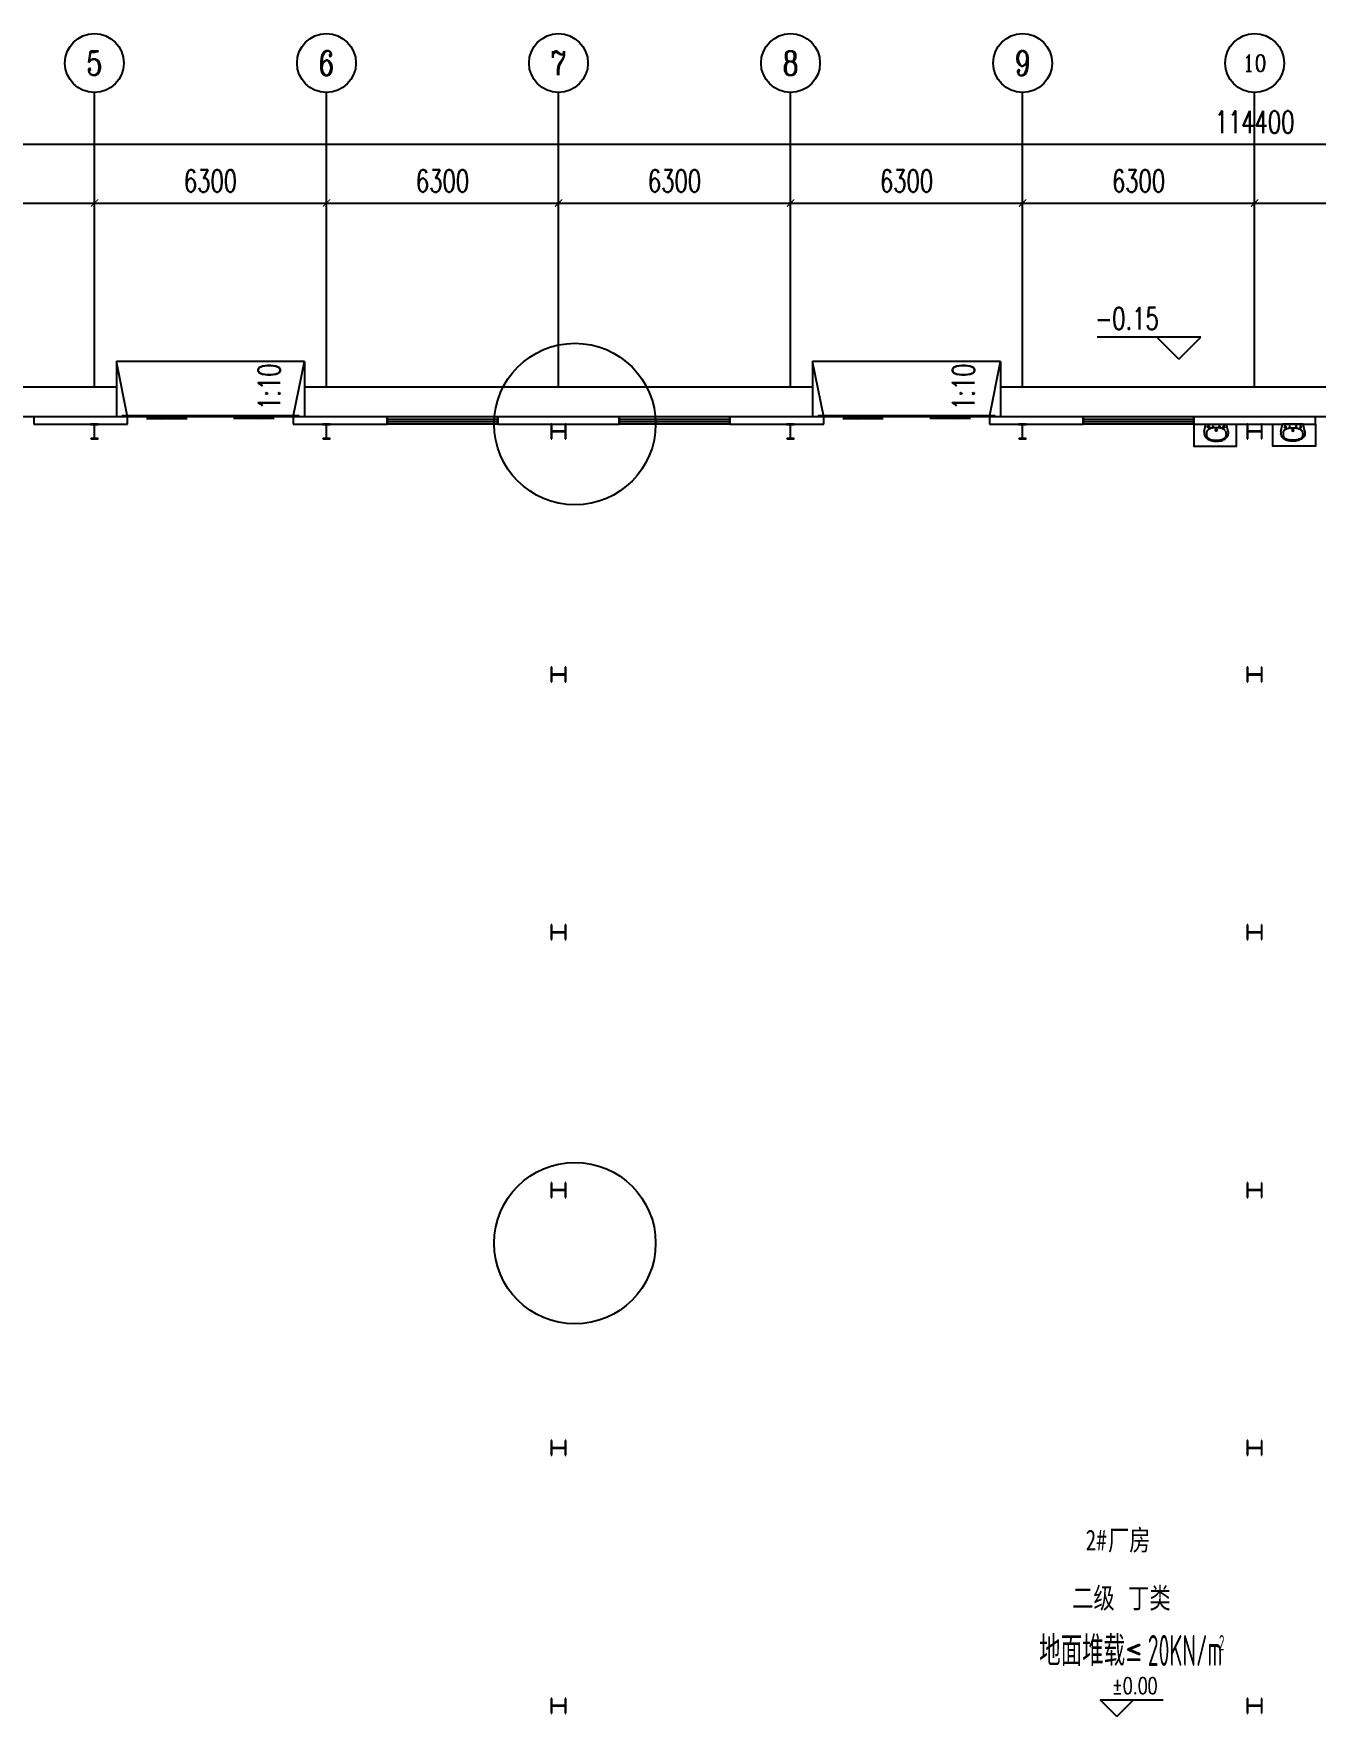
# Model space of a CAD drawing. Extents: x -417156 to 1571408, y 205758 to 1045562.
# Drawn here: x -382706 to -347906, y 250869 to 296558 of the extents above; entities that cross this region are included whole.
import ezdxf
from ezdxf.enums import TextEntityAlignment as Align

# ---------------------------------------------------------------- set-up
doc = ezdxf.new("R2010")
doc.units = 0
doc.header["$LTSCALE"] = 1000
doc.header["$MEASUREMENT"] = 0
doc.layers.get('0').update_dxf_attribs({"linetype": 'CONTINUOUS'})
doc.layers.get('DEFPOINTS').update_dxf_attribs({"linetype": 'CONTINUOUS'})
for name, color, linetype in [('AXIS', 3, 'CONTINUOUS'), ('AXIS_TEXT', 7, 'CONTINUOUS'), ('COLUMN', 99, 'CONTINUOUS'), ('DIM_ELEV', 3, 'CONTINUOUS'), ('DIM_SYMB', 3, 'CONTINUOUS'), ('GROUND', 2, 'CONTINUOUS'), ('PUB_TEXT', 7, 'CONTINUOUS'), ('STAIR', 2, 'CONTINUOUS'), ('WALL', 9, 'CONTINUOUS'), ('WINDOW', 99, 'CONTINUOUS')]:
    doc.layers.add(name, color=color, linetype=linetype)
doc.styles.add('_TCH_AXIS', font='COMPLEX', dxfattribs={"bigfont": 'GBCBIG'})
doc.styles.add('_TCH_DIM', font='SIMPLEX', dxfattribs={"bigfont": 'GBCBIG'})
doc.styles.add('COMPLEX', font='COMPLEX')
doc.styles.add('DIM_FONT', font='SIMPLEX', dxfattribs={"width": 0.7, "bigfont": 'GBCBIG'})
doc.styles.get("Standard").update_dxf_attribs({"font": 'gbenor.shx', "bigfont": 'gbcbig.shx'})
doc.styles.add('图签黑体', font='simhei.ttf', dxfattribs={"width": 0.75})
doc.dimstyles.new('DIMN200', dxfattribs={"dimscale": 2, "dimtxt": 300, "dimasz": 100, "dimexe": 250, "dimexo": 300, "dimgap": 150, "dimtad": 1, "dimdec": 0, "dimzin": 0, "dimtxsty": 'DIM_FONT', "dimblk": 'ARCHTICK', "dimcen": 0.09, "dimclrt": 7, "dimazin": 3, "dimtfac": 1, "dimtdec": 0, "dimtix": 1, "dimtmove": 0, "dimatfit": 3, "dimtolj": 1, "dimtzin": 0})

# ---------------------------------------------------------------- blocks, each defined once
blk = doc.blocks.new('$DORLIB2D$00000130')
at = {"color": 0, "linetype": 'CONTINUOUS'}
for p, q in [((-0.533, 0.66), (-0.533, 0.513)), ((0, 0.66), (-0.533, 0.66)), ((0, 0.513), (0, 0.66)), ((0.533, 0.66), (0, 0.66)), ((0.533, 0.66), (0.533, 0.513)), ((0, 0.513), (-0.533, 0.513)), ((0.533, 0.513), (0, 0.513)), ((-0.385, 0.269), (-0.14, 0.269)), ((-0.385, 0.269), (-0.3, 0.214)), ((-0.3, 0.214), (-0.3, 0.269)), ((0.385, 0.269), (0.14, 0.269)), ((0.3, 0.214), (0.3, 0.269)), ((0.385, 0.269), (0.3, 0.214))]:
    blk.add_line(p, q, dxfattribs=at)
blk = doc.blocks.new('$WINLIB2D$00000001')
for p, q in [((-0.5, 0.5), (0.5, 0.5)), ((-0.5, 0.5), (-0.5, -0.5)), ((0.5, -0.5), (0.5, 0.5)), ((0.5, 0.167), (-0.5, 0.167)), ((0.5, -0.167), (-0.5, -0.167)), ((-0.5, -0.5), (0.5, -0.5))]:
    blk.add_line(p, q)
blk = doc.blocks.new('_AXISO')
blk.add_circle((0, 0), 0.5)
at = {"layer": 'AXIS_TEXT', "style": 'COMPLEX', "width": 1.041667}
blk.add_attdef('A', text='', height=0.56, dxfattribs=at).set_placement((-0.25, -0.28), (0.25, -0.28), align=Align.FIT)
blk = doc.blocks.new('_ARCHTICK')
at = {"color": 0, "linetype": 'BYBLOCK', "const_width": 0.15}
blk.add_lwpolyline([(-0.5, -0.5), (0.5, 0.5)], dxfattribs=at)
blk = doc.blocks.new('*D106')
at = {"layer": 'AXIS', "color": 0}
for p, q in [((237909, 287558), (237909, 294058)), ((352309, 287558), (352309, 294058)), ((237909, 293558), (352309, 293558))]:
    blk.add_line(p, q, dxfattribs=at)
at = {"layer": 'DEFPOINTS', "color": 0}
for p in [(352309, 293558), (237909, 286958), (352309, 286958)]:
    blk.add_point(p, dxfattribs=at)
at = {"layer": 'AXIS', "color": 0, "xscale": 200, "yscale": 200, "zscale": 200, "rotation": 180}
blk.add_blockref('_ARCHTICK', (237909, 293558), dxfattribs=at)
at = {"layer": 'AXIS', "color": 0, "xscale": 200, "yscale": 200, "zscale": 200}
blk.add_blockref('_ARCHTICK', (352309, 293558), dxfattribs=at)
at = {"layer": 'AXIS', "color": 7, "insert": (295109, 294158), "char_height": 600, "attachment_point": 5, "style": 'DIM_FONT'}
blk.add_mtext('\\A1;114400', dxfattribs=at)
blk = doc.blocks.new('*D111')
at = {"layer": 'AXIS', "color": 0}
for p, q in [((257309, 287558), (257309, 292458)), ((263609, 287558), (263609, 292458)), ((257309, 291958), (263609, 291958))]:
    blk.add_line(p, q, dxfattribs=at)
at = {"layer": 'DEFPOINTS', "color": 0}
for p in [(263609, 291958), (257309, 286958), (263609, 286958)]:
    blk.add_point(p, dxfattribs=at)
at = {"layer": 'AXIS', "color": 0, "xscale": 200, "yscale": 200, "zscale": 200, "rotation": 180}
blk.add_blockref('_ARCHTICK', (257309, 291958), dxfattribs=at)
at = {"layer": 'AXIS', "color": 0, "xscale": 200, "yscale": 200, "zscale": 200}
blk.add_blockref('_ARCHTICK', (263609, 291958), dxfattribs=at)
at = {"layer": 'AXIS', "color": 7, "insert": (260459, 292558), "char_height": 600, "attachment_point": 5, "style": 'DIM_FONT'}
blk.add_mtext('\\A1;6300', dxfattribs=at)
blk = doc.blocks.new('*D112')
at = {"layer": 'AXIS', "color": 0}
for p, q in [((263609, 287558), (263609, 292458)), ((269909, 287558), (269909, 292458)), ((263609, 291958), (269909, 291958))]:
    blk.add_line(p, q, dxfattribs=at)
at = {"layer": 'DEFPOINTS', "color": 0}
for p in [(269909, 291958), (263609, 286958), (269909, 286958)]:
    blk.add_point(p, dxfattribs=at)
at = {"layer": 'AXIS', "color": 0, "xscale": 200, "yscale": 200, "zscale": 200, "rotation": 180}
blk.add_blockref('_ARCHTICK', (263609, 291958), dxfattribs=at)
at = {"layer": 'AXIS', "color": 0, "xscale": 200, "yscale": 200, "zscale": 200}
blk.add_blockref('_ARCHTICK', (269909, 291958), dxfattribs=at)
at = {"layer": 'AXIS', "color": 7, "insert": (266759, 292558), "char_height": 600, "attachment_point": 5, "style": 'DIM_FONT'}
blk.add_mtext('\\A1;6300', dxfattribs=at)
blk = doc.blocks.new('*D113')
at = {"layer": 'AXIS', "color": 0}
for p, q in [((269909, 287558), (269909, 292458)), ((276209, 287558), (276209, 292458)), ((269909, 291958), (276209, 291958))]:
    blk.add_line(p, q, dxfattribs=at)
at = {"layer": 'DEFPOINTS', "color": 0}
for p in [(276209, 291958), (269909, 286958), (276209, 286958)]:
    blk.add_point(p, dxfattribs=at)
at = {"layer": 'AXIS', "color": 0, "xscale": 200, "yscale": 200, "zscale": 200, "rotation": 180}
blk.add_blockref('_ARCHTICK', (269909, 291958), dxfattribs=at)
at = {"layer": 'AXIS', "color": 0, "xscale": 200, "yscale": 200, "zscale": 200}
blk.add_blockref('_ARCHTICK', (276209, 291958), dxfattribs=at)
at = {"layer": 'AXIS', "color": 7, "insert": (273059, 292558), "char_height": 600, "attachment_point": 5, "style": 'DIM_FONT'}
blk.add_mtext('\\A1;6300', dxfattribs=at)
blk = doc.blocks.new('*D114')
at = {"layer": 'AXIS', "color": 0}
for p, q in [((276209, 287558), (276209, 292458)), ((282509, 287558), (282509, 292458)), ((276209, 291958), (282509, 291958))]:
    blk.add_line(p, q, dxfattribs=at)
at = {"layer": 'DEFPOINTS', "color": 0}
for p in [(282509, 291958), (276209, 286958), (282509, 286958)]:
    blk.add_point(p, dxfattribs=at)
at = {"layer": 'AXIS', "color": 0, "xscale": 200, "yscale": 200, "zscale": 200, "rotation": 180}
blk.add_blockref('_ARCHTICK', (276209, 291958), dxfattribs=at)
at = {"layer": 'AXIS', "color": 0, "xscale": 200, "yscale": 200, "zscale": 200}
blk.add_blockref('_ARCHTICK', (282509, 291958), dxfattribs=at)
at = {"layer": 'AXIS', "color": 7, "insert": (279359, 292558), "char_height": 600, "attachment_point": 5, "style": 'DIM_FONT'}
blk.add_mtext('\\A1;6300', dxfattribs=at)
blk = doc.blocks.new('*D115')
at = {"layer": 'AXIS', "color": 0}
for p, q in [((282509, 287558), (282509, 292458)), ((288809, 287558), (288809, 292458)), ((282509, 291958), (288809, 291958))]:
    blk.add_line(p, q, dxfattribs=at)
at = {"layer": 'DEFPOINTS', "color": 0}
for p in [(288809, 291958), (282509, 286958), (288809, 286958)]:
    blk.add_point(p, dxfattribs=at)
at = {"layer": 'AXIS', "color": 0, "xscale": 200, "yscale": 200, "zscale": 200, "rotation": 180}
blk.add_blockref('_ARCHTICK', (282509, 291958), dxfattribs=at)
at = {"layer": 'AXIS', "color": 0, "xscale": 200, "yscale": 200, "zscale": 200}
blk.add_blockref('_ARCHTICK', (288809, 291958), dxfattribs=at)
at = {"layer": 'AXIS', "color": 7, "insert": (285659, 292558), "char_height": 600, "attachment_point": 5, "style": 'DIM_FONT'}
blk.add_mtext('\\A1;6300', dxfattribs=at)
blk = doc.blocks.new('*D116')
at = {"layer": 'AXIS', "color": 0}
for p, q in [((288809, 287558), (288809, 292458)), ((295109, 287558), (295109, 292458)), ((288809, 291958), (295109, 291958))]:
    blk.add_line(p, q, dxfattribs=at)
at = {"layer": 'DEFPOINTS', "color": 0}
for p in [(295109, 291958), (288809, 286958), (295109, 286958)]:
    blk.add_point(p, dxfattribs=at)
at = {"layer": 'AXIS', "color": 0, "xscale": 200, "yscale": 200, "zscale": 200, "rotation": 180}
blk.add_blockref('_ARCHTICK', (288809, 291958), dxfattribs=at)
at = {"layer": 'AXIS', "color": 0, "xscale": 200, "yscale": 200, "zscale": 200}
blk.add_blockref('_ARCHTICK', (295109, 291958), dxfattribs=at)
at = {"layer": 'AXIS', "color": 7, "insert": (291959, 292558), "char_height": 600, "attachment_point": 5, "style": 'DIM_FONT'}
blk.add_mtext('\\A1;6300', dxfattribs=at)
blk = doc.blocks.new('*D117')
at = {"layer": 'AXIS', "color": 0}
for p, q in [((295109, 287558), (295109, 292458)), ((301409, 287558), (301409, 292458)), ((295109, 291958), (301409, 291958))]:
    blk.add_line(p, q, dxfattribs=at)
at = {"layer": 'DEFPOINTS', "color": 0}
for p in [(301409, 291958), (295109, 286958), (301409, 286958)]:
    blk.add_point(p, dxfattribs=at)
at = {"layer": 'AXIS', "color": 0, "xscale": 200, "yscale": 200, "zscale": 200, "rotation": 180}
blk.add_blockref('_ARCHTICK', (295109, 291958), dxfattribs=at)
at = {"layer": 'AXIS', "color": 0, "xscale": 200, "yscale": 200, "zscale": 200}
blk.add_blockref('_ARCHTICK', (301409, 291958), dxfattribs=at)
at = {"layer": 'AXIS', "color": 7, "insert": (298259, 292558), "char_height": 600, "attachment_point": 5, "style": 'DIM_FONT'}
blk.add_mtext('\\A1;6300', dxfattribs=at)
blk = doc.blocks.new('$PLAN$00000344')
for p, q in [((-280, -10), (-280, 0)), ((280, 0), (280, -10)), ((-251, -189), (-251, -186)), ((-248, -183), (-250, -185))]:
    blk.add_line(p, q)
for points in [[(-280, 0), (280, 0)], [(-326, -200), (-280, -5)], [(326, -204), (280, -5)]]:
    blk.add_lwpolyline(points)
for points in [[(-326, -200, 0.008223), (-326, -204, 0.149285)], [(-326, -266, 0.149285), (-304, -337, 0.107079), (-231, -408, 0.075625), (-131, -450, 0.062436), (-1, -467, 0.062436), (130, -452, 0.075625), (230, -410, 0.107079), (304, -339, 0.149285), (326, -268, 0.005205), (326, -266, 0.086596)], [(253, -188, 0.098208), (193, -141, 0.066287), (110, -111, 0.052428), (0, -100, 0.052428), (-110, -111, 0.066287), (-193, -141, 0.093876), (-251, -186, 0.171377)], [(-250, -358, 0.091341), (-193, -401, 0.066287), (-110, -431, 0.052428), (0, -442, 0.052428), (110, -431, 0.066287), (193, -401, 0.091756), (250, -358, 0.171377)]]:
    blk.add_lwpolyline(points, format="xyb")
at = {"flags": 128}
for points in [[(-326, -204), (-326, -268)], [(326, -204), (326, -268)]]:
    blk.add_lwpolyline(points, dxfattribs=at)
for points in [[(-253, -188, 0.172546), (-250, -358, 0.726395)], [(253, -188, -0.172546), (250, -358, -0.726395)]]:
    blk.add_lwpolyline(points, format="xyb", dxfattribs=at)
for centre, radius in [((-210, -75), 24), ((-210, -75), 24), ((-210, -75), 24), ((-90, -65), 10), ((0, -170), 25), ((0, -170), 15), ((90, -65), 10), ((210, -75), 24)]:
    blk.add_circle(centre, radius)
blk.add_arc((-250, -186), 1, 131.3224, 180)
blk = doc.blocks.new('E22')
at = {"color": 8}
for points in [[(293459, 285957.7), (293459, 285357.7), (294615.8, 285357.7), (294615.8, 285957.7)], [(296759, 285957.7), (296759, 285357.7), (295602.2, 285357.7), (295602.2, 285957.7)]]:
    blk.add_lwpolyline(points, dxfattribs=at)
at = {"layer": 'AXIS', "color": 8}
for p, q in [((263609, 286957.7), (263609, 294957.7)), ((269909, 286957.7), (269909, 294957.7)), ((276209, 286957.7), (276209, 294957.7)), ((282509, 286957.7), (282509, 294957.7)), ((288809, 286957.7), (288809, 294957.7)), ((295109, 286957.7), (295109, 294957.7))]:
    blk.add_line(p, q, dxfattribs=at)
at = {"layer": 'COLUMN', "color": 8}
for p, q in [((263709, 285957.7), (263509, 285957.7)), ((263509, 285957.7), (263509, 285947.7)), ((263509, 285947.7), (263596.8, 285947.7)), ((263596.8, 285567.7), (263509, 285567.7)), ((263509, 285567.7), (263509, 285557.7)), ((263509, 285557.7), (263709, 285557.7)), ((263596.8, 285947.7), (263601.8, 285942.7)), ((263601.8, 285572.7), (263596.8, 285567.7)), ((263601.8, 285942.7), (263601.8, 285572.7)), ((263607.8, 285942.7), (263612.8, 285947.7)), ((263607.8, 285572.7), (263607.8, 285942.7)), ((263612.8, 285567.7), (263607.8, 285572.7)), ((263612.8, 285947.7), (263709, 285947.7)), ((263709, 285567.7), (263612.8, 285567.7)), ((263709, 285947.7), (263709, 285957.7)), ((263709, 285557.7), (263709, 285567.7)), ((270009, 285957.7), (269809, 285957.7)), ((269809, 285957.7), (269809, 285947.7)), ((269809, 285947.7), (269896.8, 285947.7)), ((269896.8, 285567.7), (269809, 285567.7)), ((269809, 285567.7), (269809, 285557.7)), ((269809, 285557.7), (270009, 285557.7)), ((269896.8, 285947.7), (269901.8, 285942.7)), ((269901.8, 285572.7), (269896.8, 285567.7)), ((269901.8, 285942.7), (269901.8, 285572.7)), ((269907.8, 285942.7), (269912.8, 285947.7)), ((269907.8, 285572.7), (269907.8, 285942.7)), ((269912.8, 285567.7), (269907.8, 285572.7)), ((269912.8, 285947.7), (270009, 285947.7)), ((270009, 285567.7), (269912.8, 285567.7)), ((270009, 285947.7), (270009, 285957.7)), ((270009, 285557.7), (270009, 285567.7)), ((276025, 285957.7), (276009, 285957.7)), ((276009, 285957.7), (276009, 285557.7)), ((276009, 285557.7), (276025, 285557.7)), ((276025, 285762.7), (276025, 285957.7)), ((276393, 285762.7), (276025, 285762.7)), ((276025, 285752.7), (276393, 285752.7)), ((276025, 285557.7), (276025, 285752.7)), ((276409, 285957.7), (276393, 285957.7)), ((276393, 285957.7), (276393, 285762.7)), ((276393, 285752.7), (276393, 285557.7)), ((276393, 285557.7), (276409, 285557.7)), ((276409, 285557.7), (276409, 285957.7)), ((282609, 285957.7), (282409, 285957.7)), ((282409, 285957.7), (282409, 285947.7)), ((282409, 285947.7), (282496.8, 285947.7)), ((282496.8, 285567.7), (282409, 285567.7)), ((282409, 285567.7), (282409, 285557.7)), ((282409, 285557.7), (282609, 285557.7)), ((282496.8, 285947.7), (282501.8, 285942.7)), ((282501.8, 285572.7), (282496.8, 285567.7)), ((282501.8, 285942.7), (282501.8, 285572.7)), ((282507.8, 285942.7), (282512.8, 285947.7)), ((282507.8, 285572.7), (282507.8, 285942.7)), ((282512.8, 285567.7), (282507.8, 285572.7)), ((282512.8, 285947.7), (282609, 285947.7)), ((282609, 285567.7), (282512.8, 285567.7)), ((282609, 285947.7), (282609, 285957.7)), ((282609, 285557.7), (282609, 285567.7)), ((288909, 285957.7), (288709, 285957.7)), ((288709, 285957.7), (288709, 285947.7)), ((288709, 285947.7), (288796.8, 285947.7)), ((288796.8, 285567.7), (288709, 285567.7)), ((288709, 285567.7), (288709, 285557.7)), ((288709, 285557.7), (288909, 285557.7)), ((288796.8, 285947.7), (288801.8, 285942.7)), ((288801.8, 285572.7), (288796.8, 285567.7)), ((288801.8, 285942.7), (288801.8, 285572.7)), ((288807.8, 285942.7), (288812.8, 285947.7)), ((288807.8, 285572.7), (288807.8, 285942.7)), ((288812.8, 285567.7), (288807.8, 285572.7)), ((288812.8, 285947.7), (288909, 285947.7)), ((288909, 285567.7), (288812.8, 285567.7)), ((288909, 285947.7), (288909, 285957.7)), ((288909, 285557.7), (288909, 285567.7)), ((294925, 285957.7), (294909, 285957.7)), ((294909, 285957.7), (294909, 285557.7)), ((294909, 285557.7), (294925, 285557.7)), ((294925, 285762.7), (294925, 285957.7)), ((295293, 285762.7), (294925, 285762.7)), ((294925, 285752.7), (295293, 285752.7)), ((294925, 285557.7), (294925, 285752.7)), ((295309, 285957.7), (295293, 285957.7)), ((295293, 285957.7), (295293, 285762.7)), ((295293, 285752.7), (295293, 285557.7)), ((295293, 285557.7), (295309, 285557.7)), ((295309, 285557.7), (295309, 285957.7)), ((276025, 279357.7), (276009, 279357.7)), ((276009, 279357.7), (276009, 278957.7)), ((276025, 279162.7), (276025, 279357.7)), ((276393, 279162.7), (276025, 279162.7)), ((276409, 279357.7), (276393, 279357.7)), ((276393, 279357.7), (276393, 279162.7)), ((276409, 278957.7), (276409, 279357.7)), ((294925, 279357.7), (294909, 279357.7)), ((294909, 279357.7), (294909, 278957.7)), ((294925, 279162.7), (294925, 279357.7)), ((295293, 279162.7), (294925, 279162.7)), ((295309, 279357.7), (295293, 279357.7)), ((295293, 279357.7), (295293, 279162.7)), ((295309, 278957.7), (295309, 279357.7)), ((276009, 278957.7), (276025, 278957.7)), ((276025, 279152.7), (276393, 279152.7)), ((276025, 278957.7), (276025, 279152.7)), ((276393, 279152.7), (276393, 278957.7)), ((276393, 278957.7), (276409, 278957.7)), ((294909, 278957.7), (294925, 278957.7)), ((294925, 279152.7), (295293, 279152.7)), ((294925, 278957.7), (294925, 279152.7)), ((295293, 279152.7), (295293, 278957.7)), ((295293, 278957.7), (295309, 278957.7)), ((276025, 272357.7), (276009, 272357.7)), ((276009, 272357.7), (276009, 271957.7)), ((276025, 272162.7), (276025, 272357.7)), ((276409, 272357.7), (276393, 272357.7)), ((276393, 272357.7), (276393, 272162.7)), ((276409, 271957.7), (276409, 272357.7)), ((294925, 272357.7), (294909, 272357.7)), ((294909, 272357.7), (294909, 271957.7)), ((294925, 272162.7), (294925, 272357.7)), ((295309, 272357.7), (295293, 272357.7)), ((295293, 272357.7), (295293, 272162.7)), ((295309, 271957.7), (295309, 272357.7)), ((276009, 271957.7), (276025, 271957.7)), ((276393, 272162.7), (276025, 272162.7)), ((276025, 272152.7), (276393, 272152.7)), ((276025, 271957.7), (276025, 272152.7)), ((276393, 272152.7), (276393, 271957.7)), ((276393, 271957.7), (276409, 271957.7)), ((294909, 271957.7), (294925, 271957.7)), ((295293, 272162.7), (294925, 272162.7)), ((294925, 272152.7), (295293, 272152.7)), ((294925, 271957.7), (294925, 272152.7)), ((295293, 272152.7), (295293, 271957.7)), ((295293, 271957.7), (295309, 271957.7)), ((276025, 265357.7), (276009, 265357.7)), ((276009, 265357.7), (276009, 264957.7)), ((276025, 265162.7), (276025, 265357.7)), ((276393, 265162.7), (276025, 265162.7)), ((276025, 265152.7), (276393, 265152.7)), ((276025, 264957.7), (276025, 265152.7)), ((276409, 265357.7), (276393, 265357.7)), ((276393, 265357.7), (276393, 265162.7)), ((276393, 265152.7), (276393, 264957.7)), ((276409, 264957.7), (276409, 265357.7)), ((294925, 265357.7), (294909, 265357.7)), ((294909, 265357.7), (294909, 264957.7)), ((294925, 265162.7), (294925, 265357.7)), ((295293, 265162.7), (294925, 265162.7)), ((294925, 265152.7), (295293, 265152.7)), ((294925, 264957.7), (294925, 265152.7)), ((295309, 265357.7), (295293, 265357.7)), ((295293, 265357.7), (295293, 265162.7)), ((295293, 265152.7), (295293, 264957.7)), ((295309, 264957.7), (295309, 265357.7)), ((276009, 264957.7), (276025, 264957.7)), ((276393, 264957.7), (276409, 264957.7)), ((294909, 264957.7), (294925, 264957.7)), ((295293, 264957.7), (295309, 264957.7)), ((276025, 258357.7), (276009, 258357.7)), ((276009, 258357.7), (276009, 257957.7)), ((276025, 258162.7), (276025, 258357.7)), ((276393, 258162.7), (276025, 258162.7)), ((276025, 258152.7), (276393, 258152.7)), ((276025, 257957.7), (276025, 258152.7)), ((276409, 258357.7), (276393, 258357.7)), ((276393, 258357.7), (276393, 258162.7)), ((276393, 258152.7), (276393, 257957.7)), ((276409, 257957.7), (276409, 258357.7)), ((294925, 258357.7), (294909, 258357.7)), ((294909, 258357.7), (294909, 257957.7)), ((294925, 258162.7), (294925, 258357.7)), ((295293, 258162.7), (294925, 258162.7)), ((294925, 258152.7), (295293, 258152.7)), ((294925, 257957.7), (294925, 258152.7)), ((295309, 258357.7), (295293, 258357.7)), ((295293, 258357.7), (295293, 258162.7)), ((295293, 258152.7), (295293, 257957.7)), ((295309, 257957.7), (295309, 258357.7)), ((276009, 257957.7), (276025, 257957.7)), ((276393, 257957.7), (276409, 257957.7)), ((294909, 257957.7), (294925, 257957.7)), ((295293, 257957.7), (295309, 257957.7)), ((276025, 251357.7), (276009, 251357.7)), ((276009, 251357.7), (276009, 250957.7)), ((276025, 251162.7), (276025, 251357.7)), ((276409, 251357.7), (276393, 251357.7)), ((276393, 251357.7), (276393, 251162.7)), ((276409, 250957.7), (276409, 251357.7)), ((294925, 251357.7), (294909, 251357.7)), ((294909, 251357.7), (294909, 250957.7)), ((294925, 251162.7), (294925, 251357.7)), ((295309, 251357.7), (295293, 251357.7)), ((295293, 251357.7), (295293, 251162.7)), ((295309, 250957.7), (295309, 251357.7)), ((276009, 250957.7), (276025, 250957.7)), ((276393, 251162.7), (276025, 251162.7)), ((276025, 251152.7), (276393, 251152.7)), ((276025, 250957.7), (276025, 251152.7)), ((276393, 251152.7), (276393, 250957.7)), ((276393, 250957.7), (276409, 250957.7)), ((294909, 250957.7), (294925, 250957.7)), ((295293, 251162.7), (294925, 251162.7)), ((294925, 251152.7), (295293, 251152.7)), ((294925, 250957.7), (294925, 251152.7)), ((295293, 251152.7), (295293, 250957.7)), ((295293, 250957.7), (295309, 250957.7))]:
    blk.add_line(p, q, dxfattribs=at)
at = {"layer": 'DIM_ELEV', "color": 8}
for p, q in [((293651.8, 288316.2), (290838.8, 288316.2)), ((293051.8, 287716.2), (292451.8, 288316.2)), ((293051.8, 287716.2), (293651.8, 288316.2)), ((291368.9, 250868.6), (290918.9, 251318.6)), ((290918.9, 251318.6), (292629, 251318.6)), ((291368.9, 250868.6), (291818.9, 251318.6))]:
    blk.add_line(p, q, dxfattribs=at)
at = {"layer": 'DIM_SYMB', "color": 8}
for points in [[(268861.4, 286431.4, 0, 0, 0), (268861.4, 286868.9, 160, 0, 0), (268861.4, 287468.9, 0, 0, 0)], [(287711.2, 286431.4, 0, 0, 0), (287711.2, 286868.9, 160, 0, 0), (287711.2, 287468.9, 0, 0, 0)]]:
    blk.add_lwpolyline(points, format="xyseb", dxfattribs=at)
at = {"layer": 'GROUND', "color": 8}
for p, q in [((264208.8, 286957.7), (250408.8, 286957.7)), ((283108.8, 286957.7), (269308.8, 286957.7)), ((302008.8, 286957.7), (288208.8, 286957.7)), ((264208.8, 286157.7), (250408.8, 286157.7)), ((283108.8, 286157.7), (269308.8, 286157.7)), ((302008.8, 286157.7), (288208.8, 286157.7))]:
    blk.add_line(p, q, dxfattribs=at)
at = {"layer": 'STAIR', "color": 8}
for p, q in [((269308.8, 287657.7), (264208.8, 287657.7)), ((264208.8, 287657.7), (264208.8, 286157.7)), ((264508.8, 286157.7), (264208.8, 287657.7)), ((269008.8, 286157.7), (269308.8, 287657.7)), ((269308.8, 287657.7), (269308.8, 286157.7)), ((288208.8, 287657.7), (283108.8, 287657.7)), ((283108.8, 287657.7), (283108.8, 286157.7)), ((283408.8, 286157.7), (283108.8, 287657.7)), ((287908.8, 286157.7), (288208.8, 287657.7)), ((288208.8, 287657.7), (288208.8, 286157.7)), ((269308.8, 286157.7), (264208.8, 286157.7)), ((288208.8, 286157.7), (283108.8, 286157.7))]:
    blk.add_line(p, q, dxfattribs=at)
at = {"layer": 'WALL', "color": 8}
for p, q in [((263609, 286157.7), (261959, 286157.7)), ((261959, 286157.7), (261959, 285957.7)), ((264508.8, 286157.7), (263609, 286157.7)), ((264508.8, 285957.7), (264508.8, 286157.7)), ((269909, 286157.7), (269008.8, 286157.7)), ((269008.8, 286157.7), (269008.8, 285957.7)), ((271559, 286157.7), (269909, 286157.7)), ((271559, 285957.7), (271559, 286157.7)), ((277859, 286157.7), (274559, 286157.7)), ((274559, 286157.7), (274559, 285957.7)), ((277859, 285957.7), (277859, 286157.7)), ((282509, 286157.7), (280859, 286157.7)), ((280859, 286157.7), (280859, 285957.7)), ((283408.8, 286157.7), (282509, 286157.7)), ((283408.8, 285957.7), (283408.8, 286157.7)), ((288809, 286157.7), (287908.8, 286157.7)), ((287908.8, 286157.7), (287908.8, 285957.7)), ((290459, 286157.7), (288809, 286157.7)), ((290459, 285957.7), (290459, 286157.7)), ((296759, 286157.7), (293459, 286157.7)), ((293459, 286157.7), (293459, 285957.7)), ((296759, 285957.7), (296759, 286157.7)), ((261959, 285957.7), (263509, 285957.7)), ((263709, 285957.7), (264508.8, 285957.7)), ((269008.8, 285957.7), (269809, 285957.7)), ((270009, 285957.7), (271559, 285957.7)), ((274559, 285957.7), (277859, 285957.7)), ((280859, 285957.7), (282409, 285957.7)), ((282609, 285957.7), (283408.8, 285957.7)), ((287908.8, 285957.7), (288709, 285957.7)), ((288909, 285957.7), (290459, 285957.7)), ((293459, 285957.7), (296759, 285957.7))]:
    blk.add_line(p, q, dxfattribs=at)
at = {"color": 8}
blk.add_blockref('$PLAN$00000344', (294068.3, 285957.7), dxfattribs=at)
at = {"color": 8, "yscale": -1, "rotation": 180}
blk.add_blockref('$PLAN$00000344', (296149.7, 285957.7), dxfattribs=at)
at = {"layer": 'AXIS', "color": 8}
ref = blk.add_blockref('_AXISO', (263609, 295757.7), dxfattribs=dict(at, xscale=1600, yscale=1600, zscale=1600))
ref.add_attrib('A', '5', dxfattribs={"layer": 'AXIS_TEXT', "color": 8, "height": 657.6, "style": '_TCH_AXIS'}).set_placement((263389.8, 295429), (263828.2, 295429), align=Align.FIT)
ref = blk.add_blockref('_AXISO', (269909, 295757.7), dxfattribs=dict(at, xscale=1600, yscale=1600, zscale=1600))
ref.add_attrib('A', '6', dxfattribs={"layer": 'AXIS_TEXT', "color": 8, "height": 674.8, "style": '_TCH_AXIS', "width": 0.928571}).set_placement((269700.1, 295420.4), (270117.8, 295420.4), align=Align.FIT)
ref = blk.add_blockref('_AXISO', (276209, 295757.7), dxfattribs=dict(at, xscale=1600, yscale=1600, zscale=1600))
ref.add_attrib('A', '7', dxfattribs={"layer": 'AXIS_TEXT', "color": 8, "height": 657.6, "style": '_TCH_AXIS'}).set_placement((275989.8, 295429), (276428.2, 295429), align=Align.FIT)
ref = blk.add_blockref('_AXISO', (282509, 295757.7), dxfattribs=dict(at, xscale=1600, yscale=1600, zscale=1600))
ref.add_attrib('A', '8', dxfattribs={"layer": 'AXIS_TEXT', "color": 8, "height": 657.6, "style": '_TCH_AXIS'}).set_placement((282289.8, 295429), (282728.2, 295429), align=Align.FIT)
ref = blk.add_blockref('_AXISO', (288809, 295757.7), dxfattribs=dict(at, xscale=1600, yscale=1600, zscale=1600))
ref.add_attrib('A', '9', dxfattribs={"layer": 'AXIS_TEXT', "color": 8, "height": 674.8, "style": '_TCH_AXIS', "width": 0.928571}).set_placement((288600.1, 295420.4), (289017.8, 295420.4), align=Align.FIT)
ref = blk.add_blockref('_AXISO', (295109, 295757.7), dxfattribs=dict(at, xscale=1600, yscale=1600, zscale=1600))
ref.add_attrib('A', '10', dxfattribs={"layer": 'AXIS_TEXT', "color": 8, "height": 454.4, "style": '_TCH_AXIS', "width": 1.034483}).set_placement((294784.4, 295530.5), (295433.6, 295530.5), align=Align.FIT)
at = {"layer": 'WINDOW', "color": 8, "rotation": 180}
for name, p, xscale, yscale, zscale in [('$DORLIB2D$00000130', (266758.8, 286057.7), 4500, -200, 4500), ('$WINLIB2D$00000001', (273059, 286057.7), 3000, 200, 3000), ('$WINLIB2D$00000001', (279359, 286057.7), 3000, 200, 3000), ('$DORLIB2D$00000130', (285658.8, 286057.7), 4500, -200, 4500), ('$WINLIB2D$00000001', (291959, 286057.7), 3000, 200, 3000)]:
    blk.add_blockref(name, p, dxfattribs=dict(at, xscale=xscale, yscale=yscale, zscale=zscale))
at = {"layer": 'PUB_TEXT', "color": 7, "style": '_TCH_DIM', "width": 0.705882}
for s, height, p in [('-0.15', 595, (290778.8, 288526.2)), ('%%P0.00', 446.25, (291234, 251476.1))]:
    blk.add_text(s, height=height, dxfattribs=at).set_placement(p)
at = {"layer": 'PUB_TEXT', "color": 8, "style": '_TCH_DIM', "width": 0.705882}
for p in [(268651.4, 286340.1), (287501.2, 286340.1)]:
    blk.add_text('1:10', height=595, rotation=90, dxfattribs=at).set_placement(p)
at = {"layer": 'PUB_TEXT', "color": 8, "style": '图签黑体', "width": 0.75}
for s, p in [('2#', (290522, 255373.3)), ('厂房', (291129.6, 255373.3)), ('二级', (290157.9, 253800.3)), ('丁类', (291676.9, 253800.3))]:
    blk.add_text(s, height=563.29, dxfattribs=at).set_placement(p)
at = {"layer": 'PUB_TEXT', "color": 8}
blk.add_text('地面堆载≤', height=810.21, dxfattribs=at).set_placement((289259.6, 252238.1))
at = {"layer": 'PUB_TEXT', "color": 8, "width": 0.6}
for s, height, p in [('20KN/m', 840, (292208.6, 252238.1)), ('2', 420, (294142.7, 252658.1))]:
    blk.add_text(s, height=height, dxfattribs=at).set_placement(p)
at = {"layer": 'AXIS', "color": 8}
for p1, p2, distance, picture, middle in [((237909, 286957.7), (352309, 286957.7), 6600, '*D106', (295109, 294157.7)), ((257309, 286957.7), (263609, 286957.7), 5000, '*D111', (260459, 292557.7)), ((263609, 286957.7), (269909, 286957.7), 5000, '*D112', (266759, 292557.7)), ((269909, 286957.7), (276209, 286957.7), 5000, '*D113', (273059, 292557.7)), ((276209, 286957.7), (282509, 286957.7), 5000, '*D114', (279359, 292557.7)), ((282509, 286957.7), (288809, 286957.7), 5000, '*D115', (285659, 292557.7)), ((288809, 286957.7), (295109, 286957.7), 5000, '*D116', (291959, 292557.7)), ((295109, 286957.7), (301409, 286957.7), 5000, '*D117', (298259, 292557.7))]:
    dim = blk.add_aligned_dim(p1=p1, p2=p2, distance=distance, dimstyle='DIMN200', dxfattribs=at)
    dim.commit()
    dim.dimension.update_dxf_attribs({"geometry": picture, "text_midpoint": middle})

msp = doc.modelspace()

# ---------------------------------------------------------------- linework, layer by layer
for centre in [(-368010, 285958), (-368010, 263715)]:
    msp.add_circle(centre, 2192)

# ---------------------------------------------------------------- block references
msp.add_blockref('E22', (-644665, 0))

doc.saveas('drawing.dxf')
